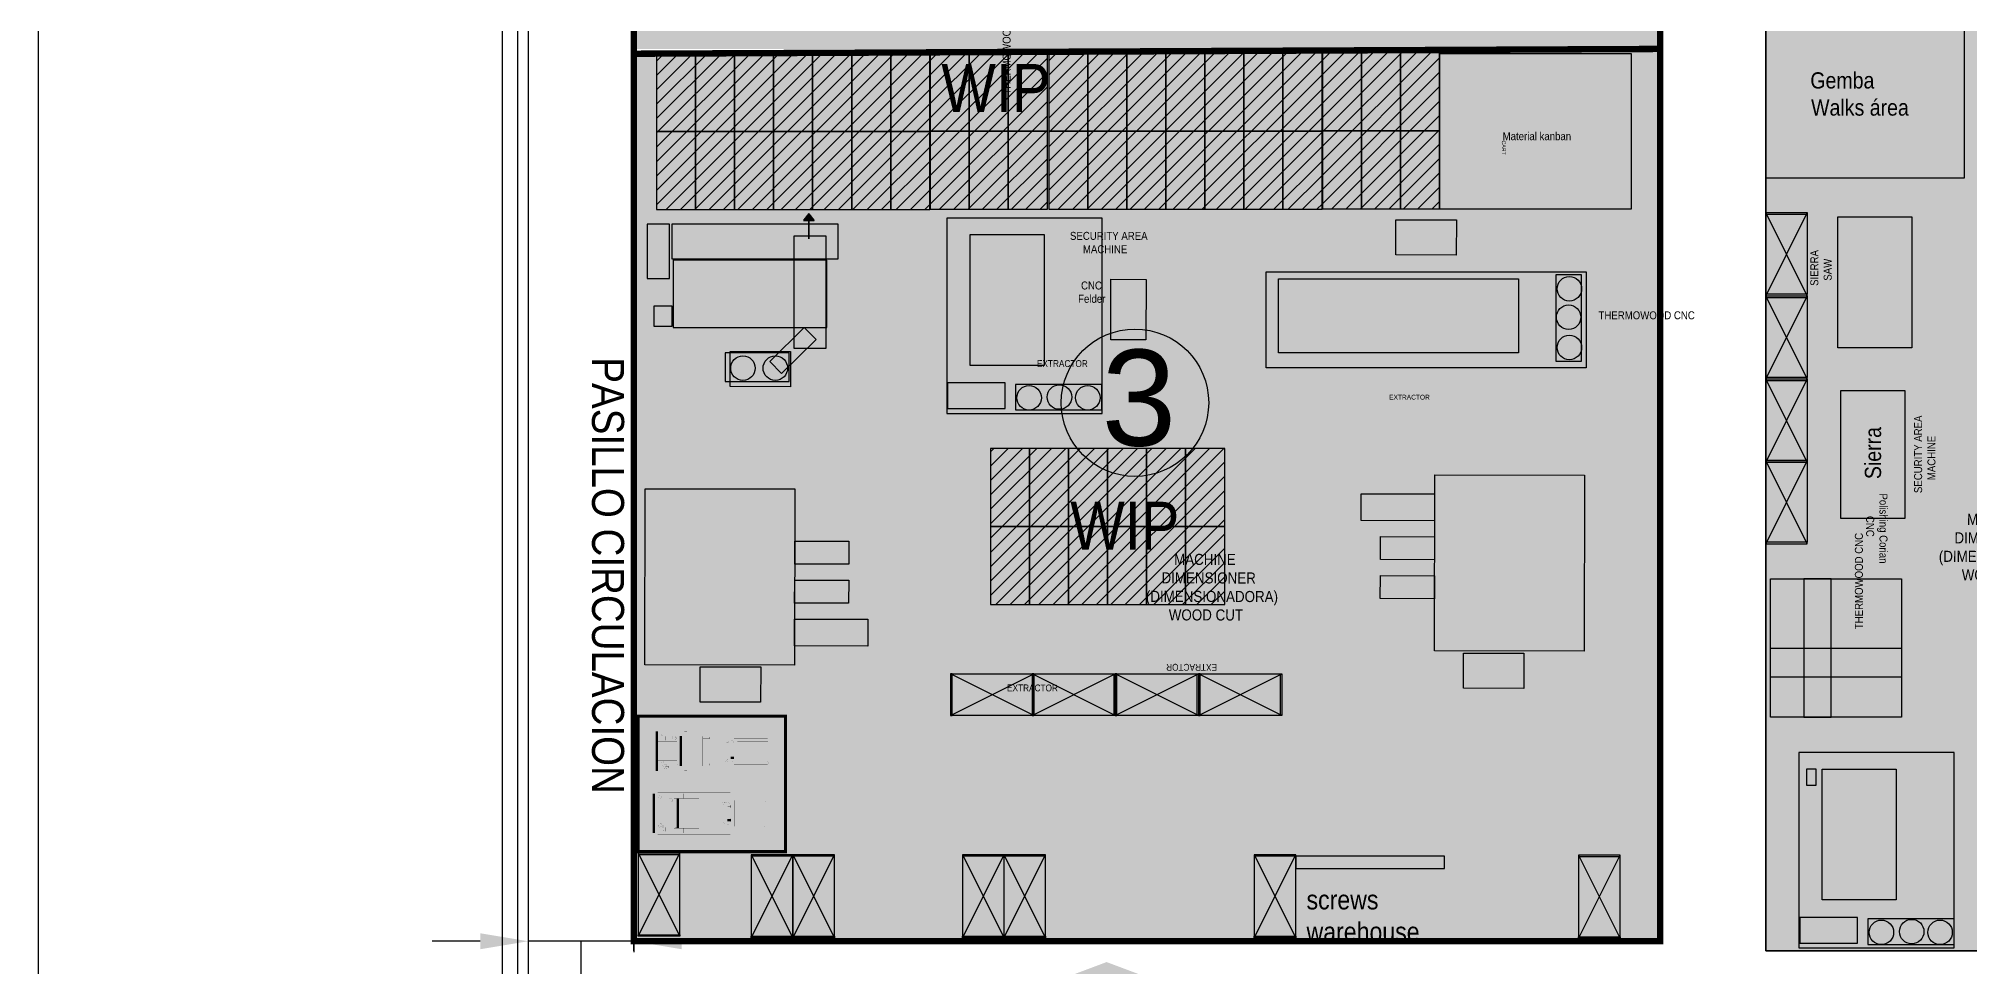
# Model space of a CAD drawing. Header units: millimetres. Extents: x 27 to 199, y 478 to 592.
# Drawn here: x 26.5 to 86.8, y 520.1 to 549.1 of the extents above; entities that cross this region are included whole.
import ezdxf

# ---------------------------------------------------------------- set-up
doc = ezdxf.new("R2010")
doc.units = ezdxf.units.MM
for name, color, linetype in [('1- muro de carga', 5, 'Continuous'), ('8 flmat', 1, 'Continuous'), ('8 hatch 2', 104, 'Continuous'), ('8 text 1', 7, 'Continuous'), ('DIM GENERAL', 1, 'Continuous'), ('LINEA LIMITE DE ZONIFICACION', 2, 'Continuous')]:
    doc.layers.add(name, color=color, linetype=linetype)
doc.styles.get("Standard").update_dxf_attribs({"font": 'arial.ttf'})
doc.styles.add('TEXTO GENERAL', font='tt0009m_.ttf', dxfattribs={"width": 0.9, "height": 1})
doc.styles.add('TEXTOS', font='romans.shx')
doc.dimstyles.new('DIM-75P', dxfattribs={"dimtxt": 0.3, "dimasz": 0.3, "dimexe": 0.0675, "dimexo": 0.0468, "dimgap": 0.0375, "dimtad": 0, "dimtih": 1, "dimtoh": 1, "dimzin": 0, "dimdsep": 46, "dimtxsty": 'TEXTOS', "dimcen": 0.3, "dimclrd": 1, "dimclre": 1, "dimclrt": 2, "dimadec": 0, "dimazin": 0, "dimtfac": 1, "dimtmove": 1, "dimatfit": 3, "dimldrblk": 'flecha', "dimfxl": 0.045, "dimtolj": 1, "dimtzin": 0, "dimlwd": -1, "dimlwe": -1, "dimarcsym": 0})

# ---------------------------------------------------------------- blocks, each defined once
blk = doc.blocks.new('*D42')
at = {"layer": 'Defpoints', "color": 0, "ltscale": 0.01, "transparency": 16777216}
for p in [(45.098, 521.487), (41.798, 521.162), (41.798, 520.845)]:
    blk.add_point(p, dxfattribs=at)
at = {"layer": 'DIM GENERAL', "color": 1, "ltscale": 0.01, "transparency": 16777216}
for p, q in [((40.298, 520.845), (38.798, 520.845)), ((41.798, 520.928), (41.798, 520.507)), ((45.098, 520.845), (41.798, 520.845)), ((45.098, 520.845), (41.798, 520.845)), ((43.448, 520.845), (43.448, 517.413)), ((45.098, 521.253), (45.098, 520.507)), ((46.598, 520.845), (48.098, 520.845)), ((43.448, 517.413), (43.823, 517.413))]:
    blk.add_line(p, q, dxfattribs=at)
for points in [[(40.298, 521.095), (40.298, 520.595), (41.798, 520.845)], [(46.598, 521.095), (46.598, 520.595), (45.098, 520.845)]]:
    blk.add_solid(points, dxfattribs=at)
at = {"layer": 'DIM GENERAL', "color": 2, "ltscale": 0.01, "transparency": 16777216, "insert": (46.296, 517.413), "char_height": 1.5, "attachment_point": 5, "style": 'TEXTOS'}
blk.add_mtext('\\A1;0.66', dxfattribs=at)
blk = doc.blocks.new('flecha')
at = {"ltscale": 6}
for points in [[(-0.021, 0.03), (-0.106, 0.13), (-0.124, 0.055), (-0.124, 0.212)], [(-0.021, -0.03), (-0.106, -0.13), (-0.124, -0.055), (-0.124, -0.212)]]:
    blk.add_hatch(color=256, dxfattribs=at).paths.add_polyline_path(points)
for p, q in [((0.009, -0.017), (-0.137, 0.242)), ((0.009, 0.017), (-0.137, -0.242)), ((-0.127, 0.244), (-0.127, 0.025)), ((-0.127, 0.025), (-0.104, 0.122)), ((0, 0), (-0.104, 0.122)), ((0, 0), (-0.104, -0.122)), ((-0.127, -0.025), (-0.127, -0.244)), ((-0.127, -0.025), (-0.104, -0.122))]:
    blk.add_line(p, q, dxfattribs=at)
for points in [[(-0.021, 0.03), (-0.106, 0.13), (-0.124, 0.055), (-0.124, 0.212)], [(-0.021, -0.03), (-0.106, -0.13), (-0.124, -0.055), (-0.124, -0.212)]]:
    blk.add_lwpolyline(points, close=True, dxfattribs=at)
blk = doc.blocks.new('ARRAY BASE$0$Rack madera')
for p, q in [((0.002, 0.002), (0.002, 1.302)), ((0.002, 1.302), (0.052, 1.302)), ((2.602, 1.302), (0.002, 0.002)), ((0.002, 1.302), (2.602, 0.002)), ((2.552, 1.302), (0.052, 1.302)), ((0.052, 1.302), (0.052, 0.002)), ((2.552, 0.002), (2.552, 1.302)), ((2.602, 1.302), (2.552, 1.302)), ((2.602, 0.002), (2.602, 1.302)), ((0.052, 0.002), (0.002, 0.002)), ((0.052, 0.002), (2.552, 0.002)), ((2.552, 0.002), (2.602, 0.002))]:
    blk.add_line(p, q)
blk = doc.blocks.new('ARRAY BASE$0$MONTACARGA 1')
at = {"lineweight": 100}
for points in [[(9780.205, 92.589, 0.00187, 0.00187, 0), (9780.205, 91.777, 0.00187, 0.00187, 0), (9780.306, 91.777, 0.00187, 0.00187, 0), (9780.306, 92.589, 0.00187, 0.00187, 0), (9779.265, 92.589, 0.00187, 0.00187, 0.414), (9779.217, 92.542, 0.00187, 0.00187, 0.414), (9779.265, 92.494, 0.00187, 0.00187, 0), (9780.205, 92.494, 0, 0, 0)], [(9780.411, 92.445, 0.00187, 0.00187, 0), (9780.308, 92.445, 0.00187, 0.00187, 0), (9780.308, 92.347, 0.00187, 0.00187, 0), (9780.411, 92.347, 0, 0, 0)], [(9780.411, 91.921, 0.00187, 0.00187, 0), (9780.411, 92.445, 0.00187, 0.00187, 0), (9780.492, 92.445, 0.00187, 0.00187, 0), (9780.492, 91.921, 0.00187, 0.00187, 0), (9780.308, 91.921, 0.00187, 0.00187, 0), (9780.308, 92.018, 0.00187, 0.00187, 0), (9780.411, 92.018, 0, 0, 0)], [(9781.277, 92.577, 0.00187, 0.00187, 0), (9781.063, 92.577, 0.00187, 0.00187, 0), (9781.063, 92.627, 0.00187, 0.00187, 0), (9781.277, 92.627, 0, 0, 0), (9781.277, 91.738, 0, 0, 0)], [(9781.277, 91.788, 0.00187, 0.00187, 0), (9781.063, 91.788, 0.00187, 0.00187, 0), (9781.063, 91.738, 0.00187, 0.00187, 0), (9781.953, 91.738, 0.00187, 0.00187, 0), (9781.953, 92.627, 0.00187, 0.00187, 0), (9781.277, 92.627, 0, 0, 0)]]:
    blk.add_lwpolyline(points, format="xyseb", dxfattribs=at)
at = {"lineweight": 100, "const_width": 0.00187}
for points in [[(9780.28, 92.589), (9780.28, 91.777)], [(9782.598, 92.797), (9782.598, 92.835), (9780.327, 92.835), (9780.327, 92.535), (9781.063, 92.535)], [(9780.564, 92.452), (9781.063, 92.452)], [(9781.033, 92.449), (9781.033, 91.917)], [(9782.714, 92.486), (9782.091, 92.486), (9782.091, 91.88), (9782.714, 91.88)], [(9780.411, 91.97), (9780.308, 91.97)], [(9782.598, 91.57), (9782.598, 91.532), (9780.327, 91.532), (9780.327, 91.832), (9781.063, 91.832)], [(9780.564, 91.916), (9781.063, 91.916)], [(9782.149, 91.842), (9782.437, 91.842), (9782.437, 91.721), (9782.149, 91.721)]]:
    blk.add_lwpolyline(points, dxfattribs=at)
at = {"lineweight": 100}
for points in [[(9780.411, 92.396), (9780.308, 92.396)], [(9781.969, 91.719), (9781.969, 92.646)], [(9782.714, 92.796), (9782.714, 91.57)]]:
    blk.add_lwpolyline(points, dxfattribs=at)
at = {"lineweight": 100, "const_width": 0.00187}
for points in [[(9780.331, 91.922), (9780.335, 91.879, 0.134), (9780.447, 91.832), (9780.54, 91.836, 0.259), (9780.564, 91.869), (9780.564, 92.502, 0.388), (9780.527, 92.535, 0.001), (9780.447, 92.535, 0.071), (9780.415, 92.531, 0.105), (9780.331, 92.485), (9780.331, 92.445)], [(9781.968, 92.626), (9782.042, 92.626, -0.413), (9782.065, 92.599, -0.362), (9782.042, 92.58), (9781.968, 92.58)], [(9780.203, 91.871), (9779.262, 91.871, 0.414214), (9779.215, 91.824, 0.414), (9779.262, 91.777), (9780.203, 91.777)], [(9781.968, 91.785), (9782.042, 91.785, -0.412), (9782.065, 91.757, -0.362), (9782.042, 91.738), (9781.968, 91.738)], [(9782.145, 91.838, 0.256), (9782.114, 91.777, 0.256), (9782.149, 91.723)], [(9782.222, 91.728, 0.233), (9782.248, 91.785, 0.238), (9782.218, 91.837)]]:
    blk.add_lwpolyline(points, format="xyb", dxfattribs=at)
for points in [[(9780.511, 92.452, 0.413), (9780.533, 92.474, 0.415), (9780.511, 92.495, 0.414), (9780.489, 92.474, 0.414)], [(9782.512, 92.491, 0.325), (9782.57, 92.571, 0.414), (9782.486, 92.655, 0.414), (9782.402, 92.571, 0.414)], [(9782.502, 92.541, 0.275), (9782.52, 92.575, 0.381), (9782.482, 92.605, 0.381), (9782.452, 92.567, 0.381)], [(9780.489, 91.894, 0.414), (9780.511, 91.872, 0.414), (9780.533, 91.894, 0.414), (9780.511, 91.915, 0.414)], [(9782.181, 91.73, 0.414), (9782.233, 91.781, 0.414), (9782.181, 91.833, 0.414), (9782.13, 91.781, 0.414)], [(9782.523, 91.614, 0.414), (9782.573, 91.663, 0.414), (9782.523, 91.713, 0.414), (9782.473, 91.663, 0.414)]]:
    blk.add_lwpolyline(points, format="xyb", close=True, dxfattribs=at)
for points in [[(9782.817, 91.57), (9782.817, 92.796), (9781.064, 92.796), (9781.064, 91.57)], [(9782.088, 92.646), (9781.302, 92.646), (9781.302, 91.719), (9782.088, 91.719)], [(9781.777, 92.648), (9781.856, 92.648), (9781.856, 92.797), (9781.777, 92.797)], [(9782.087, 92.749), (9782.351, 92.749), (9782.351, 92.619), (9782.087, 92.619)], [(9782.422, 92.747), (9782.401, 92.705), (9782.354, 92.705), (9782.354, 92.652), (9782.437, 92.652), (9782.486, 92.747)], [(9781.777, 91.569), (9781.856, 91.569), (9781.856, 91.718), (9781.777, 91.718)]]:
    blk.add_lwpolyline(points, close=True, dxfattribs=at)
blk = doc.blocks.new('*E60')
at = {"layer": '8 hatch 2', "ltscale": 2, "transparency": 33554483}
h = blk.add_hatch(color=50, dxfattribs=at)
h.dxf.hatch_style = 1
h.paths.add_polyline_path([(3.3, 46.641), (35.369, 46.641), (35.369, 74.531), (3.3, 74.531)])
h = blk.add_hatch(color=130, dxfattribs=at)
h.dxf.hatch_style = 1
h.paths.add_polyline_path([(60, 55.463), (54.026, 55.438), (38.669, 55.463), (38.669, 18.453), (60, 18.453)])
h = blk.add_hatch(color=160, dxfattribs=at)
h.dxf.hatch_style = 1
h.paths.add_polyline_path([(3.3, 18.751), (35.369, 18.752), (35.369, 46.641), (3.3, 46.491)])
at = {"layer": '8 hatch 2', "ltscale": 2, "const_width": 0.2}
blk.add_lwpolyline([(3.3, 74.531), (35.369, 74.531), (35.369, 18.752), (3.3, 18.752)], close=True, dxfattribs=at)
at = {"layer": '8 hatch 2', "ltscale": 2}
blk.add_lwpolyline([(38.669, 74.567), (60, 74.567), (60, 18.453), (38.669, 18.453)], close=True, dxfattribs=at)
at = {"layer": '8 hatch 2', "ltscale": 2, "const_width": 0.2}
blk.add_lwpolyline([(3.3, 46.491), (35.369, 46.641)], dxfattribs=at)
at = {"layer": '8 text 1', "ltscale": 2}
blk.add_circle((18.96, 35.582), 2.304, dxfattribs=at)
blk.add_text('3', height=3, dxfattribs=at).set_placement((17.917, 34.239))

msp = doc.modelspace()

# ---------------------------------------------------------------- hatches: boundary and pattern name
h = msp.add_hatch()
h.set_pattern_fill('ANSI31', color=256, scale=0.02)
h.set_pattern_definition([(45, (-336.99237, 511.29652), (-0.2245064, 0.2245064), [])])
h.paths.add_polyline_path([(58.02, 546.169), (56.8, 546.169), (56.8, 543.729), (58.02, 543.729)])
h.paths.add_polyline_path([(56.8, 546.169), (55.58, 546.169), (55.58, 543.729), (56.8, 543.729)])
h.paths.add_polyline_path([(55.58, 546.169), (54.36, 546.169), (54.36, 543.729), (55.58, 543.729)])
h.paths.add_polyline_path([(54.347, 546.158), (53.127, 546.158), (53.127, 543.718), (54.347, 543.718)])
h.paths.add_polyline_path([(53.127, 546.158), (51.907, 546.158), (51.907, 543.718), (53.127, 543.718)])
h.paths.add_polyline_path([(50.687, 546.158), (49.467, 546.158), (49.467, 543.718), (50.687, 543.718)])
h.paths.add_polyline_path([(51.907, 546.158), (50.687, 546.158), (50.687, 543.718), (51.907, 543.718)])
h.paths.add_polyline_path([(48.247, 546.158), (47.027, 546.158), (47.027, 543.718), (48.247, 543.718)])
h.paths.add_polyline_path([(49.467, 546.158), (48.247, 546.158), (48.247, 543.718), (49.467, 543.718)])
h.paths.add_polyline_path([(47.027, 546.158), (45.807, 546.158), (45.807, 543.718), (47.027, 543.718)])
h.paths.add_polyline_path([(48.247, 548.598), (47.027, 548.598), (47.027, 546.158), (48.247, 546.158)])
h.paths.add_polyline_path([(47.027, 548.598), (45.807, 548.598), (45.807, 546.158), (47.027, 546.158)])
h.paths.add_polyline_path([(49.467, 548.598), (48.247, 548.598), (48.247, 546.158), (49.467, 546.158)])
h.paths.add_polyline_path([(50.687, 548.598), (49.467, 548.598), (49.467, 546.158), (50.687, 546.158)])
h.paths.add_polyline_path([(51.907, 548.598), (50.687, 548.598), (50.687, 546.158), (51.907, 546.158)])
h.paths.add_polyline_path([(53.127, 548.598), (51.907, 548.598), (51.907, 546.158), (53.127, 546.158)])
h.paths.add_polyline_path([(54.347, 548.598), (53.127, 548.598), (53.127, 546.158), (54.347, 546.158)])
h.paths.add_polyline_path([(55.58, 548.609), (54.36, 548.609), (54.36, 546.169), (55.58, 546.169)])
h.paths.add_polyline_path([(58.02, 548.609), (56.8, 548.609), (56.8, 546.169), (58.02, 546.169)])
h.paths.add_polyline_path([(56.8, 548.609), (55.58, 548.609), (55.58, 546.169), (56.8, 546.169)])
h = msp.add_hatch()
h.set_pattern_fill('ANSI31', color=256, scale=0.02)
h.set_pattern_definition([(45, (-324.73697, 511.30754), (-0.2245064, 0.2245064), [])])
h.paths.add_polyline_path([(70.275, 546.18), (69.055, 546.18), (69.055, 543.74), (70.275, 543.74)])
h.paths.add_polyline_path([(69.055, 546.18), (67.835, 546.18), (67.835, 543.74), (69.055, 543.74)])
h.paths.add_polyline_path([(67.835, 546.18), (66.615, 546.18), (66.615, 543.74), (67.835, 543.74)])
h.paths.add_polyline_path([(66.603, 546.169), (65.383, 546.169), (65.383, 543.729), (66.603, 543.729)])
h.paths.add_polyline_path([(65.383, 546.169), (64.163, 546.169), (64.163, 543.729), (65.383, 543.729)])
h.paths.add_polyline_path([(62.943, 546.169), (61.723, 546.169), (61.723, 543.729), (62.943, 543.729)])
h.paths.add_polyline_path([(64.163, 546.169), (62.943, 546.169), (62.943, 543.729), (64.163, 543.729)])
h.paths.add_polyline_path([(60.503, 546.169), (59.283, 546.169), (59.283, 543.729), (60.503, 543.729)])
h.paths.add_polyline_path([(61.723, 546.169), (60.503, 546.169), (60.503, 543.729), (61.723, 543.729)])
h.paths.add_polyline_path([(59.283, 546.169), (58.063, 546.169), (58.063, 543.729), (59.283, 543.729)])
h.paths.add_polyline_path([(60.503, 548.609), (59.283, 548.609), (59.283, 546.169), (60.503, 546.169)])
h.paths.add_polyline_path([(59.283, 548.609), (58.063, 548.609), (58.063, 546.169), (59.283, 546.169)])
h.paths.add_polyline_path([(61.723, 548.609), (60.503, 548.609), (60.503, 546.169), (61.723, 546.169)])
h.paths.add_polyline_path([(62.943, 548.609), (61.723, 548.609), (61.723, 546.169), (62.943, 546.169)])
h.paths.add_polyline_path([(64.163, 548.609), (62.943, 548.609), (62.943, 546.169), (64.163, 546.169)])
h.paths.add_polyline_path([(65.383, 548.609), (64.163, 548.609), (64.163, 546.169), (65.383, 546.169)])
h.paths.add_polyline_path([(66.603, 548.609), (65.383, 548.609), (65.383, 546.169), (66.603, 546.169)])
h.paths.add_polyline_path([(67.835, 548.62), (66.615, 548.62), (66.615, 546.18), (67.835, 546.18)])
h.paths.add_polyline_path([(70.275, 548.62), (69.055, 548.62), (69.055, 546.18), (70.275, 546.18)])
h.paths.add_polyline_path([(69.055, 548.62), (67.835, 548.62), (67.835, 546.18), (69.055, 546.18)])
h = msp.add_hatch(color=256)
h.dxf.hatch_style = 1
h.paths.add_polyline_path([(50.383, 543.389), (50.556, 543.389), (50.556, 543.609)])
h.paths.add_polyline_path([(50.556, 543.609), (50.556, 543.389), (50.728, 543.389)])
h = msp.add_hatch()
h.set_pattern_fill('ANSI31', color=256, scale=0.02)
h.set_pattern_definition([(45, (-356.34245, 498.93352), (-0.2245064, 0.2245064), [])])
h.paths.add_polyline_path([(62.341, 536.251), (61.121, 536.251), (61.121, 533.811), (62.341, 533.811)])
h.paths.add_polyline_path([(57.461, 536.251), (56.241, 536.251), (56.241, 533.811), (57.461, 533.811)])
h.paths.add_polyline_path([(58.681, 536.251), (57.461, 536.251), (57.461, 533.811), (58.681, 533.811)])
h.paths.add_polyline_path([(58.681, 533.811), (57.461, 533.811), (57.461, 531.371), (58.681, 531.371)])
h.paths.add_polyline_path([(57.461, 533.811), (56.241, 533.811), (56.241, 531.371), (57.461, 531.371)])
h.paths.add_polyline_path([(61.121, 533.811), (59.901, 533.811), (59.901, 531.371), (61.121, 531.371)])
h.paths.add_polyline_path([(59.901, 533.811), (58.681, 533.811), (58.681, 531.371), (59.901, 531.371)])
h.paths.add_polyline_path([(59.901, 536.251), (58.681, 536.251), (58.681, 533.811), (59.901, 533.811)])
h.paths.add_polyline_path([(61.121, 536.251), (59.901, 536.251), (59.901, 533.811), (61.121, 533.811)])
h.paths.add_polyline_path([(62.341, 533.811), (61.121, 533.811), (61.121, 531.371), (62.341, 531.371)])
h.paths.add_polyline_path([(63.561, 533.811), (62.341, 533.811), (62.341, 531.371), (63.561, 531.371)])
h.paths.add_polyline_path([(63.561, 536.251), (62.341, 536.251), (62.341, 533.811), (63.561, 533.811)])

# ---------------------------------------------------------------- linework, layer by layer
for points in [[(40.992, 581.677), (41.466, 581.677), (41.466, 501.735), (40.992, 501.735)], [(41.798, 501.898), (101.798, 501.898), (101.798, 581.898), (41.798, 581.898)], [(101.798, 557.558), (80.467, 557.558), (80.467, 520.548), (101.798, 520.548)], [(80.467, 549.99), (86.669, 549.99), (86.669, 544.693), (80.467, 544.693)], [(47.027, 548.598), (45.807, 548.598), (45.807, 546.158), (47.027, 546.158)], [(48.247, 548.598), (47.027, 548.598), (47.027, 546.158), (48.247, 546.158)], [(49.467, 548.598), (48.247, 548.598), (48.247, 546.158), (49.467, 546.158)], [(50.687, 548.598), (49.467, 548.598), (49.467, 546.158), (50.687, 546.158)], [(51.907, 548.598), (50.687, 548.598), (50.687, 546.158), (51.907, 546.158)], [(53.127, 548.598), (51.907, 548.598), (51.907, 546.158), (53.127, 546.158)], [(54.347, 548.598), (53.127, 548.598), (53.127, 546.158), (54.347, 546.158)], [(55.58, 548.609), (54.36, 548.609), (54.36, 546.169), (55.58, 546.169)], [(56.8, 548.609), (55.58, 548.609), (55.58, 546.169), (56.8, 546.169)], [(58.02, 548.609), (56.8, 548.609), (56.8, 546.169), (58.02, 546.169)], [(59.283, 548.609), (58.063, 548.609), (58.063, 546.169), (59.283, 546.169)], [(60.503, 548.609), (59.283, 548.609), (59.283, 546.169), (60.503, 546.169)], [(61.723, 548.609), (60.503, 548.609), (60.503, 546.169), (61.723, 546.169)], [(62.943, 548.609), (61.723, 548.609), (61.723, 546.169), (62.943, 546.169)], [(64.163, 548.609), (62.943, 548.609), (62.943, 546.169), (64.163, 546.169)], [(65.383, 548.609), (64.163, 548.609), (64.163, 546.169), (65.383, 546.169)], [(66.603, 548.609), (65.383, 548.609), (65.383, 546.169), (66.603, 546.169)], [(67.835, 548.62), (66.615, 548.62), (66.615, 546.18), (67.835, 546.18)], [(69.055, 548.62), (67.835, 548.62), (67.835, 546.18), (69.055, 546.18)], [(70.275, 548.62), (69.055, 548.62), (69.055, 546.18), (70.275, 546.18)], [(70.275, 543.74), (76.275, 543.74), (76.275, 548.58), (70.275, 548.58)], [(47.027, 546.158), (45.807, 546.158), (45.807, 543.718), (47.027, 543.718)], [(48.247, 546.158), (47.027, 546.158), (47.027, 543.718), (48.247, 543.718)], [(49.467, 546.158), (48.247, 546.158), (48.247, 543.718), (49.467, 543.718)], [(50.687, 546.158), (49.467, 546.158), (49.467, 543.718), (50.687, 543.718)], [(51.907, 546.158), (50.687, 546.158), (50.687, 543.718), (51.907, 543.718)], [(53.127, 546.158), (51.907, 546.158), (51.907, 543.718), (53.127, 543.718)], [(54.347, 546.158), (53.127, 546.158), (53.127, 543.718), (54.347, 543.718)], [(55.58, 546.169), (54.36, 546.169), (54.36, 543.729), (55.58, 543.729)], [(56.8, 546.169), (55.58, 546.169), (55.58, 543.729), (56.8, 543.729)], [(58.02, 546.169), (56.8, 546.169), (56.8, 543.729), (58.02, 543.729)], [(59.283, 546.169), (58.063, 546.169), (58.063, 543.729), (59.283, 543.729)], [(60.503, 546.169), (59.283, 546.169), (59.283, 543.729), (60.503, 543.729)], [(61.723, 546.169), (60.503, 546.169), (60.503, 543.729), (61.723, 543.729)], [(62.943, 546.169), (61.723, 546.169), (61.723, 543.729), (62.943, 543.729)], [(64.163, 546.169), (62.943, 546.169), (62.943, 543.729), (64.163, 543.729)], [(65.383, 546.169), (64.163, 546.169), (64.163, 543.729), (65.383, 543.729)], [(66.603, 546.169), (65.383, 546.169), (65.383, 543.729), (66.603, 543.729)], [(67.835, 546.18), (66.615, 546.18), (66.615, 543.74), (67.835, 543.74)], [(69.055, 546.18), (67.835, 546.18), (67.835, 543.74), (69.055, 543.74)], [(70.275, 546.18), (69.055, 546.18), (69.055, 543.74), (70.275, 543.74)], [(46.215, 541.559), (46.215, 543.259), (45.515, 543.259), (45.515, 541.559)], [(46.293, 543.274), (51.475, 543.274), (51.475, 542.17), (46.293, 542.17)], [(54.875, 543.451), (54.875, 537.345), (59.729, 537.345), (59.729, 543.451)], [(70.799, 542.292), (68.909, 542.296), (68.911, 543.395), (70.801, 543.391)], [(85.033, 539.395), (82.722, 539.395), (82.722, 543.484), (85.033, 543.484)], [(50.104, 542.882), (50.104, 539.382), (51.104, 539.382), (51.104, 542.882)], [(57.916, 538.845), (55.605, 538.845), (55.605, 542.934), (57.916, 542.934)], [(51.13, 540.03), (51.13, 542.13), (46.33, 542.13), (46.33, 540.03)], [(74.854, 538.768), (64.854, 538.768), (64.854, 541.768), (74.854, 541.768)], [(60.001, 539.646), (60.005, 541.536), (61.104, 541.534), (61.1, 539.644)], [(65.24, 539.243), (65.24, 541.554), (72.74, 541.554), (72.74, 539.243)], [(74.712, 538.98), (74.712, 541.68), (73.912, 541.68), (73.912, 538.98)], [(46.297, 540.7), (45.726, 540.7), (45.726, 540.068), (46.297, 540.068)], [(50.792, 539.655), (50.425, 540.028), (49.348, 538.967), (49.715, 538.594)], [(49.958, 539.243), (47.958, 539.243), (47.958, 538.343), (49.958, 538.343)], [(49.997, 538.179), (48.107, 538.183), (48.109, 539.282), (49.999, 539.278)], [(54.901, 537.495), (56.701, 537.495), (56.701, 538.295), (54.901, 538.295)], [(57.026, 537.452), (59.726, 537.452), (59.726, 538.252), (57.026, 538.252)], [(82.816, 534.058), (82.816, 538.059), (84.814, 538.059), (84.814, 534.058)], [(57.461, 536.251), (56.241, 536.251), (56.241, 533.811), (57.461, 533.811)], [(58.681, 536.251), (57.461, 536.251), (57.461, 533.811), (58.681, 533.811)], [(59.901, 536.251), (58.681, 536.251), (58.681, 533.811), (59.901, 533.811)], [(61.121, 536.251), (59.901, 536.251), (59.901, 533.811), (61.121, 533.811)], [(62.341, 536.251), (61.121, 536.251), (61.121, 533.811), (62.341, 533.811)], [(63.561, 536.251), (62.341, 536.251), (62.341, 533.811), (63.561, 533.811)], [(74.789, 529.912), (70.115, 529.921), (70.126, 535.425), (74.8, 535.416)], [(45.453, 534.991), (50.127, 534.982), (50.115, 529.478), (45.441, 529.487)], [(70.119, 533.989), (67.829, 533.993), (67.83, 534.83), (70.12, 534.826)], [(50.127, 533.351), (51.816, 533.347), (51.815, 532.629), (50.126, 532.633)], [(57.461, 533.811), (56.241, 533.811), (56.241, 531.371), (57.461, 531.371)], [(58.681, 533.811), (57.461, 533.811), (57.461, 531.371), (58.681, 531.371)], [(59.901, 533.811), (58.681, 533.811), (58.681, 531.371), (59.901, 531.371)], [(61.121, 533.811), (59.901, 533.811), (59.901, 531.371), (61.121, 531.371)], [(62.341, 533.811), (61.121, 533.811), (61.121, 531.371), (62.341, 531.371)], [(63.561, 533.811), (62.341, 533.811), (62.341, 531.371), (63.561, 531.371)], [(70.116, 532.771), (68.427, 532.774), (68.429, 533.492), (70.118, 533.489)], [(50.125, 532.133), (51.814, 532.129), (51.812, 531.411), (50.123, 531.415)], [(70.114, 531.553), (68.425, 531.556), (68.426, 532.274), (70.115, 532.271)], [(80.615, 527.853), (80.615, 532.169), (84.708, 532.169), (84.708, 527.853)], [(82.514, 527.853), (82.514, 532.169), (81.662, 532.169), (81.662, 527.853)], [(50.122, 530.915), (52.412, 530.91), (52.411, 530.073), (50.121, 530.078)], [(71.022, 529.853), (72.912, 529.849), (72.909, 528.75), (71.019, 528.754)], [(80.615, 529.098), (80.615, 530.011), (84.708, 530.011), (84.708, 529.098)], [(49.062, 528.319), (47.172, 528.323), (47.174, 529.422), (49.064, 529.418)], [(81.506, 526.743), (81.506, 520.636), (86.359, 520.636), (86.359, 526.743)], [(82.046, 525.726), (82.046, 526.221), (81.746, 526.221), (81.746, 525.726)], [(84.546, 522.136), (82.235, 522.136), (82.235, 526.225), (84.546, 526.225)], [(70.433, 523.5), (65.785, 523.5), (65.785, 523.123), (70.433, 523.123)], [(81.531, 520.787), (83.331, 520.787), (83.331, 521.587), (81.531, 521.587)], [(83.656, 520.744), (86.356, 520.744), (86.356, 521.544), (83.656, 521.544)]]:
    msp.add_lwpolyline(points, close=True)
for points in [[(46.798, 581.898), (46.798, 581.898), (41.798, 581.898), (41.798, 501.898)], [(45.098, 520.547), (45.098, 576.627)], [(77.167, 576.626), (77.167, 520.847), (45.098, 520.847), (45.098, 576.627)]]:
    msp.add_lwpolyline(points)
for points, const_width in [([(50.565, 543.59), (50.565, 542.796)], 0.0499), ([(50.565, 542.796), (50.565, 543.59)], 0.0499), ([(50.737, 543.37), (50.565, 543.59)], 0.0499), ([(50.392, 543.37), (50.737, 543.37)], 0.0499), ([(49.84, 523.643), (45.234, 523.643), (45.234, 527.882), (49.84, 527.882), (49.84, 523.643)], 0.1)]:
    msp.add_lwpolyline(points, dxfattribs=dict(const_width=const_width))
for centre in [(74.332, 541.239), (74.309, 540.352), (74.332, 539.405), (48.509, 538.759), (49.521, 538.759), (57.451, 537.832), (58.398, 537.855), (59.284, 537.833), (84.081, 521.124), (85.028, 521.147), (85.915, 521.124)]:
    msp.add_circle(centre, 0.383)
at = {"layer": '1- muro de carga', "ltscale": 2}
msp.add_lwpolyline([(26.501, 591.706), (198.723, 591.706), (198.723, 477.995), (26.501, 477.995)], close=True, dxfattribs=at)
at = {"layer": '8 flmat', "ltscale": 2}
for points in [[(59.873, 549.761, 2.5, 2.5, 0), (59.873, 550.225, 5, 0, 0), (59.873, 551.164, 0, 0, 0)], [(59.873, 542.044, 2.5, 2.5, 0), (59.873, 542.508, 5, 0, 0), (59.873, 543.447, 0, 0, 0)], [(59.873, 518.792, 2.5, 2.5, 0), (59.873, 519.256, 5, 0, 0), (59.873, 520.195, 0, 0, 0)]]:
    msp.add_lwpolyline(points, format="xyseb", dxfattribs=at)

# ---------------------------------------------------------------- block references
at = {"color": 1}
msp.add_blockref('*E60', (41.798, 502.096), dxfattribs=at)
at = {"xscale": -1}
for p, rotation in [((80.465, 541.02), 270), ((80.465, 538.42), 270), ((80.465, 535.82), 270), ((80.465, 533.27), 270), ((54.991, 529.202), 180), ((57.541, 529.202), 180), ((60.141, 529.202), 180), ((62.741, 529.202), 180)]:
    msp.add_blockref('ARRAY BASE$0$Rack madera', p, dxfattribs=dict(at, rotation=rotation))
for name, p, rotation in [('ARRAY BASE$0$MONTACARGA 1', (9828.537, 618.97), 180), ('ARRAY BASE$0$MONTACARGA 1', (9828.439, 617.027), 180), ('ARRAY BASE$0$Rack madera', (46.536, 520.998), 90), ('ARRAY BASE$0$Rack madera', (50.071, 520.948), 90), ('ARRAY BASE$0$Rack madera', (51.371, 520.948), 90), ('ARRAY BASE$0$Rack madera', (56.671, 520.948), 90), ('ARRAY BASE$0$Rack madera', (57.965, 520.948), 90), ('ARRAY BASE$0$Rack madera', (65.785, 520.948), 90), ('ARRAY BASE$0$Rack madera', (75.917, 520.934), 90)]:
    msp.add_blockref(name, p, dxfattribs=dict(rotation=rotation))

# ---------------------------------------------------------------- texts
at = {"style": 'TEXTO GENERAL', "width": 0.9}
for s, height, p in [('Gemba', 0.5073, (81.861, 547.5)), ('Walks área', 0.5073, (81.885, 546.652)), ('WIP', 1.5, (58.736, 533.083))]:
    msp.add_text(s, height=height, dxfattribs=at).set_placement(p)
msp.add_text('Sierra', height=0.5073, rotation=90, dxfattribs=at).set_placement((84.072, 535.291))
at = {"attachment_point": 1, "style": 'TEXTO GENERAL'}
for s, width, gutter_width, heights, insert, char_height, rotation in [('\\pi8.1992;THERMOWOOD CNC', 18.76231, 0, [9.49], (56.623, 539.109), 0.25, 90), ('\\pi6.2613;CART', 12.82483, 29.792, [0], (72.342, 552.136), 0.11917, 270), ('\\pi13.019;SIERRA\\P\\pi13.181;SAW', 26.90487, 62.5, [0], (81.861, 528.312), 0.25, 90), ('\\pi10.922;EXTRACTOR', 23.05413, 53.555, [0], (46.773, 539.034), 0.21422, 359.88295), ('\\pi12.507;SECURITY AREA\\P\\pi12.911;MACHINE', 26.90487, 62.5, [0], (85.104, 522.347), 0.25, 90), ('\\pi8.4768;Polishing Corian\\P\\pi9.0969; CNC', 18.76231, 0, [9.49], (84.272, 543.32), 0.25, 270), ('\\pi17.923;MACHINE \\P\\pi17.531;DIMENSIONER\\P\\pi17.043;(DIMENSIONADORA)\\P\\pi17.761;WOOD CUT', 37.34748, 86.758, [0], (68.836, 534.243), 0.34703, 359.88295), ('\\pi8.1992;THERMOWOOD CNC', 18.76231, 0, [9.49], (83.253, 522.401), 0.25, 90), ('\\pi17.923;MACHINE \\P\\pi17.531;DIMENSIONER\\P\\pi17.043;(DIMENSIONADORA)\\P\\pi17.761;WOOD CUT', 37.34748, 86.758, [0], (44.058, 532.993), 0.34703, 359.88295), ('\\pi10.922;EXTRACTOR', 23.05413, 53.555, [0], (74.244, 529.277), 0.21422, 179.88295), ('\\pi10.922;EXTRACTOR', 23.05413, 53.555, [0], (45.839, 528.895), 0.21422, 359.88295)]:
    msp.add_mtext_dynamic_manual_height_columns(s, width=width, gutter_width=gutter_width, heights=heights, dxfattribs=dict(at, insert=insert, char_height=char_height, rotation=rotation))
for s, width, gutter_width, heights, insert, char_height in [('{\\H0.6x;WIP } ', 88.70691, 62.5, [0], (54.707, 548.267), 2.5), ('Material kanban', 18.76231, 0, [9.49], (72.246, 546.135), 0.25), ('\\pi12.507;SECURITY AREA\\P\\pi12.911;MACHINE', 26.90487, 62.5, [0], (46.221, 543.019), 0.25), ('\\pi13.213;CNC\\P\\pi13.121;Felder', 26.90487, 62.5, [0], (45.86, 541.468), 0.25), ('\\pi8.1992;THERMOWOOD CNC', 18.76231, 0, [9.49], (67.043, 540.536), 0.25), ('\\pi13.029;EXTRACTOR', 26.90487, 62.5, [0], (55.672, 537.927), 0.15), ('screws warehouse', 3, 62.5, [21.705], (66.119, 522.441), 0.6)]:
    msp.add_mtext_dynamic_manual_height_columns(s, width=width, gutter_width=gutter_width, heights=heights, dxfattribs=dict(at, insert=insert, char_height=char_height))
at = {"layer": 'LINEA LIMITE DE ZONIFICACION', "ltscale": 0.01, "style": 'TEXTO GENERAL', "width": 0.9}
msp.add_text('PASILLO CIRCULACION', height=1, rotation=270, dxfattribs=at).set_placement((43.794, 539.097))

# ---------------------------------------------------------------- dimensions: what is measured, and where the dimension line sits
at = {"layer": 'DIM GENERAL', "ltscale": 0.01}
dim = msp.add_linear_dim(base=(41.798, 520.845), p1=(45.098, 521.487), p2=(41.798, 521.162), dimstyle='DIM-75P', override={"dimscale": 5, "dimlfac": 0.2}, dxfattribs=at)
dim.commit()
dim.dimension.update_dxf_attribs({"geometry": '*D42', "text_midpoint": (44.01, 517.413)})

doc.saveas('drawing.dxf')
